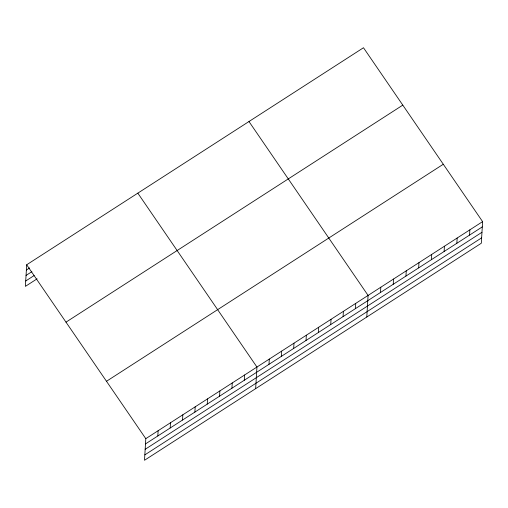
<?xml version="1.0" encoding="UTF-8"?>
<svg xmlns="http://www.w3.org/2000/svg" width="508" height="508" viewBox="0 0 508 508"><rect width="100%" height="100%" fill="white"/><g stroke="black" fill="none" stroke-linecap="round" stroke-linejoin="round"><path stroke-width="0.76" d="M26.683 264.77L145.796 438.664L144.513 460.261L481.317 243.23L482.6 221.634L363.487 47.739L26.683 264.77L25.4 286.366L37.097 278.829M157.829 435.966L158.14 430.708M170.18 428.009L170.491 422.751M182.531 420.053L182.842 414.788M194.881 412.096L195.193 406.832M207.226 404.133L207.543 398.875M219.577 396.176L219.888 390.919M231.927 388.22L232.239 382.962M244.278 380.263L244.589 374.999M255.657 388.639L256.94 367.043L137.827 193.154M268.98 364.344L269.291 359.086M281.324 356.387L281.642 351.13M293.675 348.431L293.986 343.173M306.026 340.474L306.337 335.21M318.376 332.518L318.687 327.254M330.727 324.561L331.038 319.297M343.071 316.598L343.389 311.341M355.422 308.642L355.733 303.384M366.801 317.017L368.084 295.421L248.977 121.533M380.498 292.487L380.81 287.223M393.224 284.289L393.535 279.025M405.943 276.085L406.26 270.827M418.668 267.887L418.979 262.63M431.394 259.69L431.705 254.432M444.119 251.492L444.43 246.228M456.838 243.294L457.156 238.03M469.563 235.096L469.875 229.832M26.372 270.034L29.623 267.938M26.048 275.425L31.902 271.653M25.718 280.975L34.169 275.533M65.989 322.155L402.793 105.124M106.489 381.279L443.293 164.249M145.796 438.664L482.6 221.634M145.478 443.922L482.289 226.892M145.161 449.313L481.965 232.283M144.831 454.87L481.635 237.839"/></g></svg>
